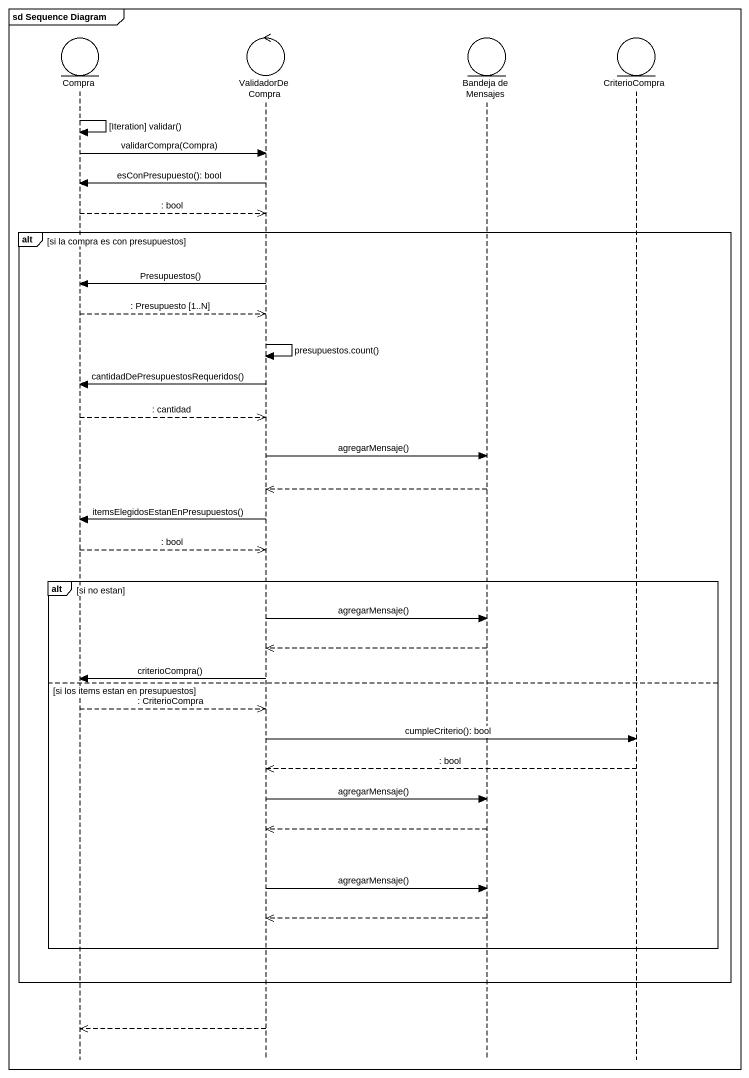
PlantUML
@startuml
mainframe sd Sequence Diagram
hide footbox
entity Compra
control ValidadorDeCompra
entity "Bandeja de Mensajes" as Bandeja_de_Mensajes
entity CriterioCompra

Compra -> Compra : [Iteration] validar()
Compra -> ValidadorDeCompra : validarCompra(Compra)
ValidadorDeCompra -> Compra : esConPresupuesto(): bool
Compra -->> ValidadorDeCompra : : bool
alt si la compra es con presupuestos
  ValidadorDeCompra -> Compra : Presupuestos()
  Compra -->> ValidadorDeCompra : : Presupuesto [1..N]
  ValidadorDeCompra -> ValidadorDeCompra : presupuestos.count()
  ValidadorDeCompra -> Compra : cantidadDePresupuestosRequeridos()
  Compra -->> ValidadorDeCompra : : cantidad
  ValidadorDeCompra -> Bandeja_de_Mensajes : agregarMensaje()
  Bandeja_de_Mensajes -->> ValidadorDeCompra
  ValidadorDeCompra -> Compra : itemsElegidosEstanEnPresupuestos()
  Compra -->> ValidadorDeCompra : : bool
  alt si no estan
    ValidadorDeCompra -> Bandeja_de_Mensajes : agregarMensaje()
    Bandeja_de_Mensajes -->> ValidadorDeCompra
    ValidadorDeCompra -> Compra : criterioCompra()
  else si los items estan en presupuestos
    Compra -->> ValidadorDeCompra : : CriterioCompra
    ValidadorDeCompra -> CriterioCompra : cumpleCriterio(): bool
    CriterioCompra -->> ValidadorDeCompra : : bool
    ValidadorDeCompra -> Bandeja_de_Mensajes : agregarMensaje()
    Bandeja_de_Mensajes -->> ValidadorDeCompra
    ValidadorDeCompra -> Bandeja_de_Mensajes : agregarMensaje()
    Bandeja_de_Mensajes -->> ValidadorDeCompra
  end
end
ValidadorDeCompra -->> Compra
@enduml
